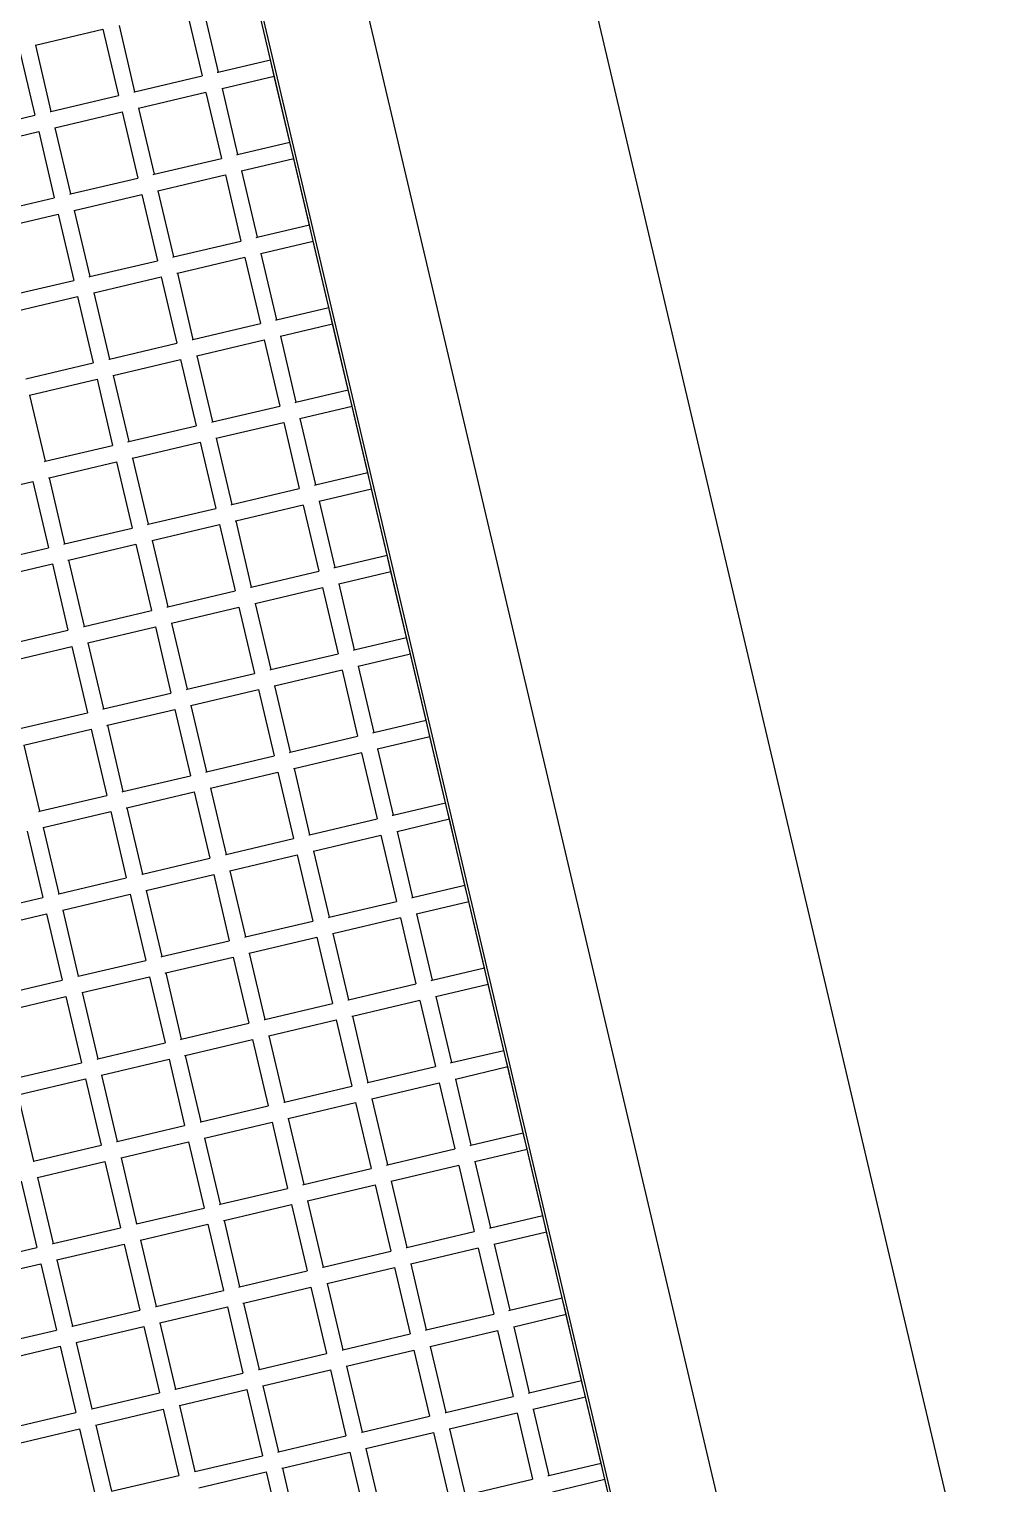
# Model space of a CAD drawing. Header units: inches. Extents: x -1841 to -80, y -100 to 1021.
# Drawn here: x -577.798 to -577.299, y 558.727 to 559.49 of the extents above; entities that cross this region are included whole.
import ezdxf

# ---------------------------------------------------------------- set-up
doc = ezdxf.new("R2010")
doc.units = ezdxf.units.IN
doc.header["$MEASUREMENT"] = 0
doc.layers.add('Edges', color=7, linetype='Continuous')

# ---------------------------------------------------------------- blocks, each defined once
blk = doc.blocks.new('infrared patio heater fr')
at = {"layer": 'Edges'}
for p, q in [((-50, 10.889), (50, 10.889)), ((-40, 8.228), (40, 8.228)), ((-40, 6.998), (40, 6.998)), ((38, 6.971), (-38, 6.971)), ((-14.807, 6.971), (-15.621, 6.971)), ((-14.807, 6.329), (-14.807, 6.971)), ((-14.607, 6.971), (-14.807, 6.971)), ((-14.606, 6.329), (-14.607, 6.971)), ((-13.794, 6.971), (-14.607, 6.971)), ((-13.794, 6.329), (-13.794, 6.971)), ((-13.594, 6.971), (-13.794, 6.971)), ((-13.593, 6.329), (-13.594, 6.971)), ((-12.78, 6.971), (-13.594, 6.971)), ((-12.78, 6.329), (-12.78, 6.971)), ((-12.581, 6.971), (-12.78, 6.971)), ((-12.579, 6.329), (-12.581, 6.971)), ((-11.767, 6.971), (-12.581, 6.971)), ((-11.767, 6.329), (-11.767, 6.971)), ((-11.567, 6.971), (-11.767, 6.971)), ((-11.566, 6.329), (-11.567, 6.971)), ((-10.754, 6.971), (-11.567, 6.971)), ((-10.754, 6.329), (-10.754, 6.971)), ((-10.554, 6.971), (-10.754, 6.971)), ((-10.553, 6.329), (-10.554, 6.971)), ((-9.74, 6.971), (-10.554, 6.971)), ((-9.74, 6.329), (-9.74, 6.971)), ((-9.541, 6.971), (-9.74, 6.971)), ((-9.539, 6.329), (-9.541, 6.971)), ((-8.727, 6.971), (-9.541, 6.971)), ((-8.727, 6.329), (-8.727, 6.971)), ((-8.527, 6.971), (-8.727, 6.971)), ((-8.526, 6.329), (-8.527, 6.971)), ((-7.714, 6.971), (-8.527, 6.971)), ((-7.714, 6.329), (-7.714, 6.971)), ((-7.514, 6.971), (-7.714, 6.971)), ((-7.513, 6.329), (-7.514, 6.971)), ((-6.7, 6.971), (-7.514, 6.971)), ((-6.7, 6.329), (-6.7, 6.971)), ((-6.501, 6.971), (-6.7, 6.971)), ((-6.499, 6.329), (-6.501, 6.971)), ((-5.687, 6.971), (-6.501, 6.971)), ((-5.687, 6.329), (-5.687, 6.971)), ((-5.487, 6.971), (-5.687, 6.971)), ((-5.486, 6.329), (-5.487, 6.971)), ((-4.674, 6.971), (-5.487, 6.971)), ((-4.674, 6.329), (-4.674, 6.971)), ((-4.474, 6.971), (-4.674, 6.971)), ((-4.473, 6.329), (-4.474, 6.971)), ((-3.66, 6.971), (-4.474, 6.971)), ((-3.66, 6.329), (-3.66, 6.971)), ((-3.461, 6.971), (-3.66, 6.971)), ((-3.459, 6.329), (-3.461, 6.971)), ((-2.647, 6.971), (-3.461, 6.971)), ((-2.647, 6.329), (-2.647, 6.971)), ((-2.447, 6.971), (-2.647, 6.971)), ((-2.446, 6.329), (-2.447, 6.971)), ((-1.634, 6.971), (-2.447, 6.971)), ((-1.634, 6.329), (-1.634, 6.971)), ((-1.434, 6.971), (-1.634, 6.971)), ((-1.433, 6.329), (-1.434, 6.971)), ((-0.62, 6.971), (-1.434, 6.971)), ((-0.62, 6.329), (-0.62, 6.971)), ((-0.421, 6.971), (-0.62, 6.971)), ((-0.419, 6.329), (-0.421, 6.971)), ((0.393, 6.971), (-0.421, 6.971)), ((0.393, 6.329), (0.393, 6.971)), ((0.593, 6.971), (0.393, 6.971)), ((0.594, 6.329), (0.593, 6.971)), ((1.406, 6.971), (0.593, 6.971)), ((1.406, 6.329), (1.406, 6.971)), ((1.606, 6.971), (1.406, 6.971)), ((1.607, 6.329), (1.606, 6.971)), ((2.42, 6.971), (1.606, 6.971)), ((2.42, 6.329), (2.42, 6.971)), ((2.619, 6.971), (2.42, 6.971)), ((2.621, 6.329), (2.619, 6.971)), ((3.433, 6.971), (2.619, 6.971)), ((-15.619, 6.329), (-14.807, 6.329)), ((-14.807, 6.318), (-14.807, 6.329)), ((-14.607, 6.325), (-14.606, 6.329)), ((-14.606, 6.329), (-13.794, 6.329)), ((-13.794, 6.318), (-13.794, 6.329)), ((-13.594, 6.325), (-13.593, 6.329)), ((-13.593, 6.329), (-12.78, 6.329)), ((-12.78, 6.318), (-12.78, 6.329)), ((-12.581, 6.325), (-12.579, 6.329)), ((-12.579, 6.329), (-11.767, 6.329)), ((-11.767, 6.318), (-11.767, 6.329)), ((-11.567, 6.325), (-11.566, 6.329)), ((-11.566, 6.329), (-10.754, 6.329)), ((-10.754, 6.318), (-10.754, 6.329)), ((-10.554, 6.325), (-10.553, 6.329)), ((-10.553, 6.329), (-9.74, 6.329)), ((-9.74, 6.318), (-9.74, 6.329)), ((-9.541, 6.325), (-9.539, 6.329)), ((-9.539, 6.329), (-8.727, 6.329)), ((-8.727, 6.318), (-8.727, 6.329)), ((-8.527, 6.325), (-8.526, 6.329)), ((-8.526, 6.329), (-7.714, 6.329)), ((-7.714, 6.318), (-7.714, 6.329)), ((-7.514, 6.325), (-7.513, 6.329)), ((-7.513, 6.329), (-6.7, 6.329)), ((-6.7, 6.318), (-6.7, 6.329)), ((-6.501, 6.325), (-6.499, 6.329)), ((-6.499, 6.329), (-5.687, 6.329)), ((-5.687, 6.318), (-5.687, 6.329)), ((-5.487, 6.325), (-5.486, 6.329)), ((-5.486, 6.329), (-4.674, 6.329)), ((-4.674, 6.318), (-4.674, 6.329)), ((-4.474, 6.325), (-4.473, 6.329)), ((-4.473, 6.329), (-3.66, 6.329)), ((-3.66, 6.318), (-3.66, 6.329)), ((-3.461, 6.325), (-3.459, 6.329)), ((-3.459, 6.329), (-2.647, 6.329)), ((-2.647, 6.318), (-2.647, 6.329)), ((-2.447, 6.325), (-2.446, 6.329)), ((-2.446, 6.329), (-1.634, 6.329)), ((-1.634, 6.318), (-1.634, 6.329)), ((-1.434, 6.325), (-1.433, 6.329)), ((-1.433, 6.329), (-0.62, 6.329)), ((-0.62, 6.318), (-0.62, 6.329)), ((-0.421, 6.325), (-0.419, 6.329)), ((-0.419, 6.329), (0.393, 6.329)), ((0.393, 6.318), (0.393, 6.329)), ((0.593, 6.325), (0.594, 6.329)), ((0.594, 6.329), (1.406, 6.329)), ((1.406, 6.318), (1.406, 6.329)), ((1.606, 6.325), (1.607, 6.329)), ((1.607, 6.329), (2.42, 6.329)), ((2.42, 6.318), (2.42, 6.329)), ((-15.618, 6.131), (-14.807, 6.131)), ((-14.807, 5.303), (-14.807, 6.131)), ((-14.606, 5.303), (-14.607, 6.131)), ((-14.605, 6.131), (-13.794, 6.131)), ((-13.794, 5.303), (-13.794, 6.131)), ((-13.593, 5.303), (-13.594, 6.131)), ((-13.591, 6.131), (-12.78, 6.131)), ((-12.78, 5.303), (-12.78, 6.131)), ((-12.579, 5.303), (-12.581, 6.131)), ((-12.578, 6.131), (-11.767, 6.131)), ((-11.767, 5.303), (-11.767, 6.131)), ((-11.566, 5.303), (-11.567, 6.131)), ((-11.565, 6.131), (-10.754, 6.131)), ((-10.754, 5.303), (-10.754, 6.131)), ((-10.553, 5.303), (-10.554, 6.131)), ((-10.551, 6.131), (-9.74, 6.131)), ((-9.74, 5.303), (-9.74, 6.131)), ((-9.539, 5.303), (-9.541, 6.131)), ((-9.538, 6.131), (-8.727, 6.131)), ((-8.727, 5.303), (-8.727, 6.131)), ((-8.526, 5.303), (-8.527, 6.131)), ((-8.525, 6.131), (-7.714, 6.131)), ((-7.714, 5.303), (-7.714, 6.131)), ((-7.513, 5.303), (-7.514, 6.131)), ((-7.511, 6.131), (-6.7, 6.131)), ((-6.7, 5.303), (-6.7, 6.131)), ((-6.499, 5.303), (-6.501, 6.131)), ((-6.498, 6.131), (-5.687, 6.131)), ((-5.687, 5.303), (-5.687, 6.131)), ((-5.486, 5.303), (-5.487, 6.131)), ((-5.485, 6.131), (-4.674, 6.131)), ((-4.674, 5.303), (-4.674, 6.131)), ((-4.473, 5.303), (-4.474, 6.131)), ((-4.471, 6.131), (-3.66, 6.131)), ((-3.66, 5.303), (-3.66, 6.131)), ((-3.459, 5.303), (-3.461, 6.131)), ((-3.458, 6.131), (-2.647, 6.131)), ((-2.647, 5.303), (-2.647, 6.131)), ((-2.446, 5.303), (-2.448, 6.131)), ((-2.445, 6.131), (-1.634, 6.131)), ((-1.634, 5.303), (-1.634, 6.131)), ((-1.433, 5.303), (-1.434, 6.131)), ((-1.431, 6.131), (-0.62, 6.131)), ((-0.62, 5.303), (-0.62, 6.131)), ((-0.419, 5.303), (-0.421, 6.131)), ((-0.418, 6.131), (0.393, 6.131)), ((0.393, 5.303), (0.393, 6.131)), ((0.594, 5.303), (0.593, 6.131)), ((0.595, 6.131), (1.406, 6.131)), ((1.406, 5.303), (1.406, 6.131)), ((1.607, 5.303), (1.606, 6.131)), ((1.609, 6.131), (2.42, 6.131)), ((2.42, 5.303), (2.42, 6.131)), ((-15.619, 5.303), (-14.807, 5.303)), ((-14.807, 5.293), (-14.807, 5.303)), ((-14.607, 5.299), (-14.606, 5.303)), ((-14.606, 5.303), (-13.794, 5.303)), ((-13.794, 5.293), (-13.794, 5.303)), ((-13.594, 5.299), (-13.593, 5.303)), ((-13.593, 5.303), (-12.78, 5.303)), ((-12.78, 5.295), (-12.78, 5.303)), ((-12.581, 5.299), (-12.579, 5.303)), ((-12.579, 5.303), (-11.767, 5.303)), ((-11.767, 5.293), (-11.767, 5.303)), ((-11.567, 5.299), (-11.566, 5.303)), ((-11.566, 5.303), (-10.754, 5.303)), ((-10.754, 5.295), (-10.754, 5.303)), ((-10.554, 5.299), (-10.553, 5.303)), ((-10.553, 5.303), (-9.74, 5.303)), ((-9.74, 5.295), (-9.74, 5.303)), ((-9.541, 5.299), (-9.539, 5.303)), ((-9.539, 5.303), (-8.727, 5.303)), ((-8.727, 5.295), (-8.727, 5.303)), ((-8.527, 5.299), (-8.526, 5.303)), ((-8.526, 5.303), (-7.714, 5.303)), ((-7.714, 5.295), (-7.714, 5.303)), ((-7.514, 5.299), (-7.513, 5.303)), ((-7.513, 5.303), (-6.7, 5.303)), ((-6.7, 5.295), (-6.7, 5.303)), ((-6.501, 5.299), (-6.499, 5.303)), ((-6.499, 5.303), (-5.687, 5.303)), ((-5.687, 5.295), (-5.687, 5.303)), ((-5.487, 5.299), (-5.486, 5.303)), ((-5.486, 5.303), (-4.674, 5.303)), ((-4.674, 5.295), (-4.674, 5.303)), ((-4.474, 5.299), (-4.473, 5.303)), ((-4.473, 5.303), (-3.66, 5.303)), ((-3.66, 5.295), (-3.66, 5.303)), ((-3.461, 5.299), (-3.459, 5.303)), ((-3.459, 5.303), (-2.647, 5.303)), ((-2.647, 5.295), (-2.647, 5.303)), ((-2.447, 5.299), (-2.446, 5.303)), ((-2.446, 5.303), (-1.634, 5.303)), ((-1.634, 5.293), (-1.634, 5.303)), ((-1.434, 5.299), (-1.433, 5.303)), ((-1.433, 5.303), (-0.62, 5.303)), ((-0.62, 5.295), (-0.62, 5.303)), ((-0.421, 5.299), (-0.419, 5.303)), ((-0.419, 5.303), (0.393, 5.303)), ((0.393, 5.295), (0.393, 5.303)), ((0.593, 5.299), (0.594, 5.303)), ((0.594, 5.303), (1.406, 5.303)), ((1.406, 5.295), (1.406, 5.303)), ((1.606, 5.299), (1.607, 5.303)), ((1.607, 5.303), (2.42, 5.303)), ((-15.621, 5.105), (-14.807, 5.105)), ((-15.619, 4.277), (-15.621, 5.105)), ((-14.807, 4.277), (-14.807, 5.105)), ((-14.607, 5.105), (-13.794, 5.105)), ((-14.606, 4.277), (-14.607, 5.105)), ((-13.794, 4.277), (-13.794, 5.105)), ((-13.594, 5.105), (-12.78, 5.105)), ((-13.593, 4.277), (-13.594, 5.105)), ((-12.78, 4.277), (-12.78, 5.105)), ((-12.581, 5.105), (-11.767, 5.105)), ((-12.579, 4.277), (-12.581, 5.105)), ((-11.767, 4.277), (-11.767, 5.105)), ((-11.567, 5.105), (-10.754, 5.105)), ((-11.566, 4.277), (-11.567, 5.105)), ((-10.754, 4.277), (-10.754, 5.105)), ((-10.554, 5.105), (-9.74, 5.105)), ((-10.553, 4.277), (-10.554, 5.105)), ((-9.74, 4.277), (-9.74, 5.105)), ((-9.541, 5.105), (-8.727, 5.105)), ((-9.539, 4.277), (-9.541, 5.105)), ((-8.727, 4.277), (-8.727, 5.105)), ((-8.528, 5.105), (-7.714, 5.105)), ((-8.526, 4.277), (-8.528, 5.105)), ((-7.714, 4.277), (-7.714, 5.105)), ((-7.515, 5.105), (-6.7, 5.105)), ((-7.513, 4.277), (-7.515, 5.105)), ((-6.7, 4.277), (-6.7, 5.105)), ((-6.502, 5.105), (-5.687, 5.105)), ((-6.499, 4.277), (-6.502, 5.105)), ((-5.687, 4.277), (-5.687, 5.105)), ((-5.488, 5.105), (-4.674, 5.105)), ((-5.486, 4.277), (-5.488, 5.105)), ((-4.674, 4.277), (-4.674, 5.105)), ((-4.474, 5.105), (-3.66, 5.105)), ((-4.473, 4.277), (-4.474, 5.105)), ((-3.66, 4.277), (-3.66, 5.105)), ((-3.461, 5.105), (-2.647, 5.105)), ((-3.459, 4.277), (-3.461, 5.105)), ((-2.647, 4.277), (-2.647, 5.105)), ((-2.447, 5.105), (-1.634, 5.105)), ((-2.446, 4.277), (-2.447, 5.105)), ((-1.634, 4.277), (-1.634, 5.105)), ((-1.434, 5.105), (-0.62, 5.105)), ((-1.433, 4.277), (-1.434, 5.105)), ((-0.62, 4.277), (-0.62, 5.105)), ((-0.421, 5.105), (0.393, 5.105)), ((-0.419, 4.277), (-0.421, 5.105)), ((0.393, 4.277), (0.393, 5.105)), ((0.593, 5.105), (1.406, 5.105)), ((0.594, 4.277), (0.593, 5.105)), ((1.406, 4.277), (1.406, 5.105)), ((1.606, 5.105), (2.42, 5.105)), ((1.607, 4.277), (1.606, 5.105)), ((-15.621, 4.273), (-15.619, 4.277)), ((-15.619, 4.277), (-14.807, 4.277)), ((-14.807, 4.267), (-14.807, 4.277)), ((-14.607, 4.273), (-14.606, 4.277)), ((-14.606, 4.277), (-13.794, 4.277)), ((-13.794, 4.269), (-13.794, 4.277)), ((-13.594, 4.273), (-13.593, 4.277)), ((-13.593, 4.277), (-12.78, 4.277)), ((-12.78, 4.269), (-12.78, 4.277)), ((-12.581, 4.273), (-12.579, 4.277)), ((-12.579, 4.277), (-11.767, 4.277)), ((-11.767, 4.269), (-11.767, 4.277)), ((-11.567, 4.273), (-11.566, 4.277)), ((-11.566, 4.277), (-10.754, 4.277)), ((-10.754, 4.267), (-10.754, 4.277)), ((-10.554, 4.273), (-10.553, 4.277)), ((-10.553, 4.277), (-9.74, 4.277)), ((-9.74, 4.269), (-9.74, 4.277)), ((-9.541, 4.273), (-9.539, 4.277)), ((-9.539, 4.277), (-8.727, 4.277)), ((-8.727, 4.267), (-8.727, 4.277)), ((-8.527, 4.273), (-8.526, 4.277)), ((-8.526, 4.277), (-7.714, 4.277)), ((-7.714, 4.269), (-7.714, 4.277)), ((-7.514, 4.273), (-7.513, 4.277)), ((-7.513, 4.277), (-6.7, 4.277)), ((-6.7, 4.269), (-6.7, 4.277)), ((-6.501, 4.273), (-6.499, 4.277)), ((-6.499, 4.277), (-5.687, 4.277)), ((-5.687, 4.269), (-5.687, 4.277)), ((-5.487, 4.273), (-5.486, 4.277)), ((-5.486, 4.277), (-4.674, 4.277)), ((-4.674, 4.269), (-4.674, 4.277)), ((-4.474, 4.273), (-4.473, 4.277)), ((-4.473, 4.277), (-3.66, 4.277)), ((-3.66, 4.269), (-3.66, 4.277)), ((-3.461, 4.273), (-3.459, 4.277)), ((-3.459, 4.277), (-2.647, 4.277)), ((-2.647, 4.269), (-2.647, 4.277)), ((-2.447, 4.273), (-2.446, 4.277)), ((-2.446, 4.277), (-1.634, 4.277)), ((-1.634, 4.267), (-1.634, 4.277)), ((-1.434, 4.273), (-1.433, 4.277)), ((-1.433, 4.277), (-0.62, 4.277)), ((-0.62, 4.269), (-0.62, 4.277)), ((-0.421, 4.273), (-0.419, 4.277)), ((-0.419, 4.277), (0.393, 4.277)), ((0.393, 4.269), (0.393, 4.277)), ((0.593, 4.273), (0.594, 4.277)), ((0.594, 4.277), (1.406, 4.277)), ((1.406, 4.271), (1.406, 4.277)), ((1.606, 4.273), (1.607, 4.277)), ((1.607, 4.277), (2.42, 4.277)), ((-15.621, 4.079), (-14.807, 4.079)), ((-14.807, 3.251), (-14.807, 4.079)), ((-14.607, 4.079), (-13.794, 4.079)), ((-14.606, 3.251), (-14.607, 4.079)), ((-13.794, 3.251), (-13.794, 4.079)), ((-13.594, 4.079), (-12.78, 4.079)), ((-13.593, 3.251), (-13.594, 4.079)), ((-12.78, 3.251), (-12.78, 4.079)), ((-12.581, 4.079), (-11.767, 4.079)), ((-12.58, 3.251), (-12.581, 4.079)), ((-11.767, 3.251), (-11.767, 4.079)), ((-11.567, 4.079), (-10.754, 4.079)), ((-11.566, 3.251), (-11.567, 4.079)), ((-10.754, 3.251), (-10.754, 4.079)), ((-10.554, 4.079), (-9.74, 4.079)), ((-10.553, 3.251), (-10.554, 4.079)), ((-9.74, 3.251), (-9.74, 4.079)), ((-9.541, 4.079), (-8.727, 4.079)), ((-9.54, 3.251), (-9.541, 4.079)), ((-8.727, 3.251), (-8.727, 4.079)), ((-8.527, 4.079), (-7.714, 4.079)), ((-8.526, 3.251), (-8.527, 4.079)), ((-7.714, 3.251), (-7.714, 4.079)), ((-7.514, 4.079), (-6.7, 4.079)), ((-7.513, 3.251), (-7.514, 4.079)), ((-6.7, 3.251), (-6.7, 4.079)), ((-6.501, 4.079), (-5.687, 4.079)), ((-6.5, 3.251), (-6.501, 4.079)), ((-5.687, 3.251), (-5.687, 4.079)), ((-5.487, 4.079), (-4.674, 4.079)), ((-5.486, 3.251), (-5.487, 4.079)), ((-4.674, 3.251), (-4.674, 4.079)), ((-4.474, 4.079), (-3.66, 4.079)), ((-4.473, 3.251), (-4.474, 4.079)), ((-3.66, 3.251), (-3.66, 4.079)), ((-3.461, 4.079), (-2.647, 4.079)), ((-3.46, 3.251), (-3.461, 4.079)), ((-2.647, 3.251), (-2.647, 4.079)), ((-2.447, 4.079), (-1.634, 4.079)), ((-2.446, 3.251), (-2.447, 4.079)), ((-1.634, 3.251), (-1.634, 4.079)), ((-1.434, 4.079), (-0.62, 4.079)), ((-1.433, 3.251), (-1.434, 4.079)), ((-0.62, 3.251), (-0.62, 4.079)), ((-0.421, 4.079), (0.393, 4.079)), ((-0.42, 3.251), (-0.421, 4.079)), ((0.393, 3.251), (0.393, 4.079)), ((0.593, 4.079), (1.406, 4.079)), ((0.594, 3.251), (0.593, 4.079)), ((1.406, 3.251), (1.406, 4.079)), ((1.606, 4.079), (2.42, 4.079)), ((1.607, 3.251), (1.606, 4.079)), ((-11.567, 3.245), (-11.566, 3.251)), ((-11.566, 3.251), (-10.754, 3.251)), ((-10.754, 3.242), (-10.754, 3.251)), ((-10.554, 3.245), (-10.553, 3.251)), ((-10.553, 3.251), (-9.74, 3.251)), ((-9.74, 3.242), (-9.74, 3.251)), ((-9.541, 3.245), (-9.54, 3.251)), ((-9.54, 3.251), (-8.727, 3.251)), ((-8.727, 3.242), (-8.727, 3.251)), ((-8.527, 3.245), (-8.526, 3.251)), ((-8.526, 3.251), (-7.714, 3.251)), ((-7.714, 3.242), (-7.714, 3.251)), ((-7.514, 3.245), (-7.513, 3.251)), ((-7.513, 3.251), (-6.7, 3.251)), ((-6.7, 3.242), (-6.7, 3.251)), ((-6.501, 3.245), (-6.5, 3.251)), ((-6.5, 3.251), (-5.687, 3.251)), ((-5.687, 3.242), (-5.687, 3.251)), ((-5.487, 3.245), (-5.486, 3.251)), ((-5.486, 3.251), (-4.674, 3.251)), ((-4.674, 3.242), (-4.674, 3.251)), ((-4.474, 3.245), (-4.473, 3.251)), ((-4.473, 3.251), (-3.66, 3.251)), ((-3.66, 3.242), (-3.66, 3.251)), ((-3.461, 3.245), (-3.46, 3.251)), ((-3.46, 3.251), (-2.647, 3.251)), ((-2.647, 3.242), (-2.647, 3.251)), ((-2.447, 3.245), (-2.446, 3.251)), ((-2.446, 3.251), (-1.634, 3.251)), ((-1.634, 3.242), (-1.634, 3.251)), ((-1.434, 3.245), (-1.433, 3.251)), ((-1.433, 3.251), (-0.62, 3.251)), ((-0.62, 3.242), (-0.62, 3.251)), ((-0.421, 3.245), (-0.42, 3.251)), ((-0.42, 3.251), (0.393, 3.251)), ((0.393, 3.242), (0.393, 3.251)), ((0.593, 3.245), (0.594, 3.251)), ((0.594, 3.251), (1.406, 3.251)), ((1.406, 3.242), (1.406, 3.251)), ((1.606, 3.245), (1.607, 3.251)), ((1.607, 3.251), (2.42, 3.251)), ((-10.554, 3.053), (-9.74, 3.053)), ((-10.553, 2.225), (-10.554, 3.053)), ((-9.74, 2.225), (-9.74, 3.053)), ((-9.541, 3.053), (-8.727, 3.053)), ((-9.54, 2.225), (-9.541, 3.053)), ((-8.727, 2.225), (-8.727, 3.053)), ((-8.527, 3.053), (-7.714, 3.053)), ((-8.526, 2.225), (-8.527, 3.053)), ((-7.714, 2.225), (-7.714, 3.053)), ((-7.514, 3.053), (-6.7, 3.053)), ((-7.513, 2.225), (-7.514, 3.053)), ((-6.7, 2.225), (-6.7, 3.053)), ((-6.501, 3.053), (-5.687, 3.053)), ((-6.5, 2.225), (-6.501, 3.053)), ((-5.687, 2.225), (-5.687, 3.053)), ((-5.487, 3.053), (-4.674, 3.053)), ((-5.486, 2.225), (-5.487, 3.053)), ((-4.674, 2.225), (-4.674, 3.053)), ((-4.474, 3.053), (-3.66, 3.053)), ((-4.473, 2.225), (-4.474, 3.053)), ((-3.66, 2.225), (-3.66, 3.053)), ((-3.461, 3.053), (-2.647, 3.053)), ((-3.46, 2.225), (-3.461, 3.053)), ((-2.647, 2.225), (-2.647, 3.053)), ((-2.447, 3.053), (-1.634, 3.053)), ((-2.446, 2.225), (-2.447, 3.053)), ((-1.634, 2.225), (-1.634, 3.053)), ((-1.434, 3.053), (-0.62, 3.053)), ((-1.433, 2.225), (-1.434, 3.053)), ((-0.62, 2.225), (-0.62, 3.053)), ((-0.421, 3.053), (0.393, 3.053)), ((-0.42, 2.225), (-0.421, 3.053)), ((0.393, 2.225), (0.393, 3.053)), ((0.593, 3.053), (1.406, 3.053)), ((0.594, 2.225), (0.593, 3.053)), ((1.406, 2.225), (1.406, 3.053)), ((1.606, 3.053), (2.42, 3.053)), ((1.607, 2.225), (1.606, 3.053)), ((-7.513, 2.225), (-6.7, 2.225)), ((-6.7, 2.218), (-6.7, 2.225)), ((-6.501, 2.221), (-6.5, 2.225)), ((-6.5, 2.225), (-5.687, 2.225)), ((-5.687, 2.218), (-5.687, 2.225)), ((-5.487, 2.221), (-5.486, 2.225)), ((-5.486, 2.225), (-4.674, 2.225)), ((-4.674, 2.218), (-4.674, 2.225)), ((-4.474, 2.221), (-4.473, 2.225)), ((-4.473, 2.225), (-3.66, 2.225)), ((-3.66, 2.218), (-3.66, 2.225)), ((-3.461, 2.221), (-3.46, 2.225)), ((-3.46, 2.225), (-2.647, 2.225)), ((-2.647, 2.218), (-2.647, 2.225)), ((-2.447, 2.221), (-2.446, 2.225)), ((-2.446, 2.225), (-1.634, 2.225)), ((-1.634, 2.218), (-1.634, 2.225)), ((-1.434, 2.221), (-1.433, 2.225)), ((-1.433, 2.225), (-0.62, 2.225)), ((-0.62, 2.218), (-0.62, 2.225)), ((-0.421, 2.221), (-0.42, 2.225)), ((-0.42, 2.225), (0.393, 2.225)), ((0.393, 2.218), (0.393, 2.225)), ((0.593, 2.221), (0.594, 2.225)), ((0.594, 2.225), (1.406, 2.225)), ((1.406, 2.218), (1.406, 2.225)), ((-6.501, 2.027), (-5.687, 2.027)), ((-5.687, 1.199), (-5.687, 2.027)), ((-5.487, 2.027), (-4.674, 2.027)), ((-5.486, 1.199), (-5.487, 2.027)), ((-4.674, 1.199), (-4.674, 2.027)), ((-4.474, 2.027), (-3.66, 2.027)), ((-4.473, 1.199), (-4.474, 2.027)), ((-3.66, 1.199), (-3.66, 2.027)), ((-3.461, 2.027), (-2.647, 2.027)), ((-3.46, 1.199), (-3.461, 2.027)), ((-2.647, 1.199), (-2.647, 2.027)), ((-2.447, 2.027), (-1.634, 2.027)), ((-2.446, 1.199), (-2.447, 2.027)), ((-1.634, 1.199), (-1.634, 2.027)), ((-1.434, 2.027), (-0.62, 2.027)), ((-1.433, 1.199), (-1.434, 2.027)), ((-0.62, 1.199), (-0.62, 2.027)), ((-0.421, 2.027), (0.393, 2.027)), ((-0.42, 1.199), (-0.421, 2.027)), ((0.393, 1.199), (0.393, 2.027)), ((0.593, 2.027), (1.406, 2.027)), ((0.594, 1.199), (0.593, 2.027)), ((1.406, 1.199), (1.406, 2.027)), ((-3.46, 1.199), (-2.647, 1.199)), ((-2.647, 1.193), (-2.647, 1.199)), ((-2.447, 1.196), (-2.446, 1.199)), ((-2.446, 1.199), (-1.634, 1.199)), ((-1.634, 1.193), (-1.634, 1.199)), ((-1.434, 1.196), (-1.433, 1.199)), ((-1.433, 1.199), (-0.62, 1.199)), ((-0.62, 1.193), (-0.62, 1.199)), ((-0.421, 1.196), (-0.42, 1.199)), ((-0.42, 1.199), (0.393, 1.199)), ((0.393, 1.193), (0.393, 1.199)), ((0.593, 1.196), (0.594, 1.199)), ((0.594, 1.199), (1.406, 1.199)), ((-2.447, 1.001), (-1.634, 1.001)), ((-1.634, 0.173), (-1.634, 1.001)), ((-1.434, 1.001), (-0.62, 1.001)), ((-1.433, 0.173), (-1.434, 1.001)), ((-0.62, 0.173), (-0.62, 1.001)), ((-0.421, 1.001), (0.393, 1.001)), ((-0.42, 0.173), (-0.421, 1.001)), ((0.393, 0.173), (0.393, 1.001)), ((0.593, 1.001), (1.406, 1.001)), ((0.594, 0.173), (0.593, 1.001))]:
    blk.add_line(p, q, dxfattribs=at)

msp = doc.modelspace()

# ---------------------------------------------------------------- block references
at = {"color": 7, "lineweight": 25, "xscale": 0.04390327370764166, "yscale": 0.04390327370764166, "zscale": 0.04390327370764166, "rotation": 283.2542352373832}
msp.add_blockref('infrared patio heater fr', (-577.82058, 558.77082), dxfattribs=at)

doc.saveas('drawing.dxf')
